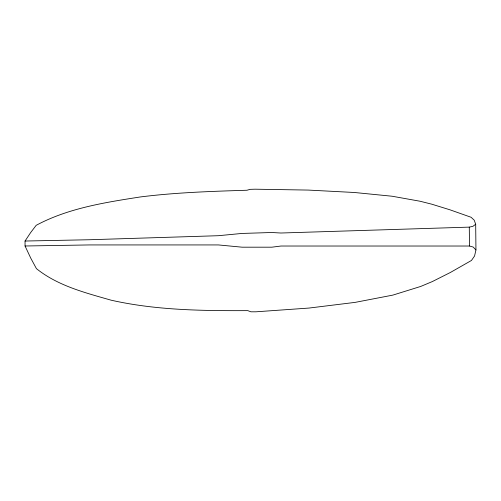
<?xml version="1.0" encoding="UTF-8"?>
<svg xmlns="http://www.w3.org/2000/svg" width="501" height="501" viewBox="0 0 501 501"><rect width="100%" height="100%" fill="white"/><g stroke="black" fill="none" stroke-linecap="round" stroke-linejoin="round"><path stroke-width="0.75" d="M475.95 249.955L474.56 256.005L471.472 260.457L450.374 272.481L432.357 281.556L420.671 286.459L392.853 295.108L355.084 302.385L309.079 308.052L255.911 311.804L250.951 311.804L247.782 310.639C202.06 310.827 155.943 310.288 111.122 300.187C85.157 292.734 57.916 285.871 36.429 268.636L30.768 258.165L25.05 245.997L25.05 241.031L30.636 232.602L36.178 225.325C68.149 208.172 104.765 202.498 140.211 196.968C175.619 192.497 211.341 191.357 246.98 190.242L250.137 189.347L255.097 189.196L308.272 190.079L354.313 192.484L392.145 196.235L420.045 201.233L431.774 204.189L449.879 209.781L471.097 217.271L474.234 220.196L475.687 224.254L475.95 249.955L473.169 247.043L469.5 246.022L281.011 246.022L271.849 247.187L242.083 247.187L218.405 244.933L89.441 244.933L25.05 245.997M475.687 224.254L472.938 226.314L469.28 227.122L280.886 233.015L271.711 232.508L241.964 233.441L218.323 235.708L89.422 239.741L25.05 241.031M469.28 227.122L469.5 246.022"/></g></svg>
